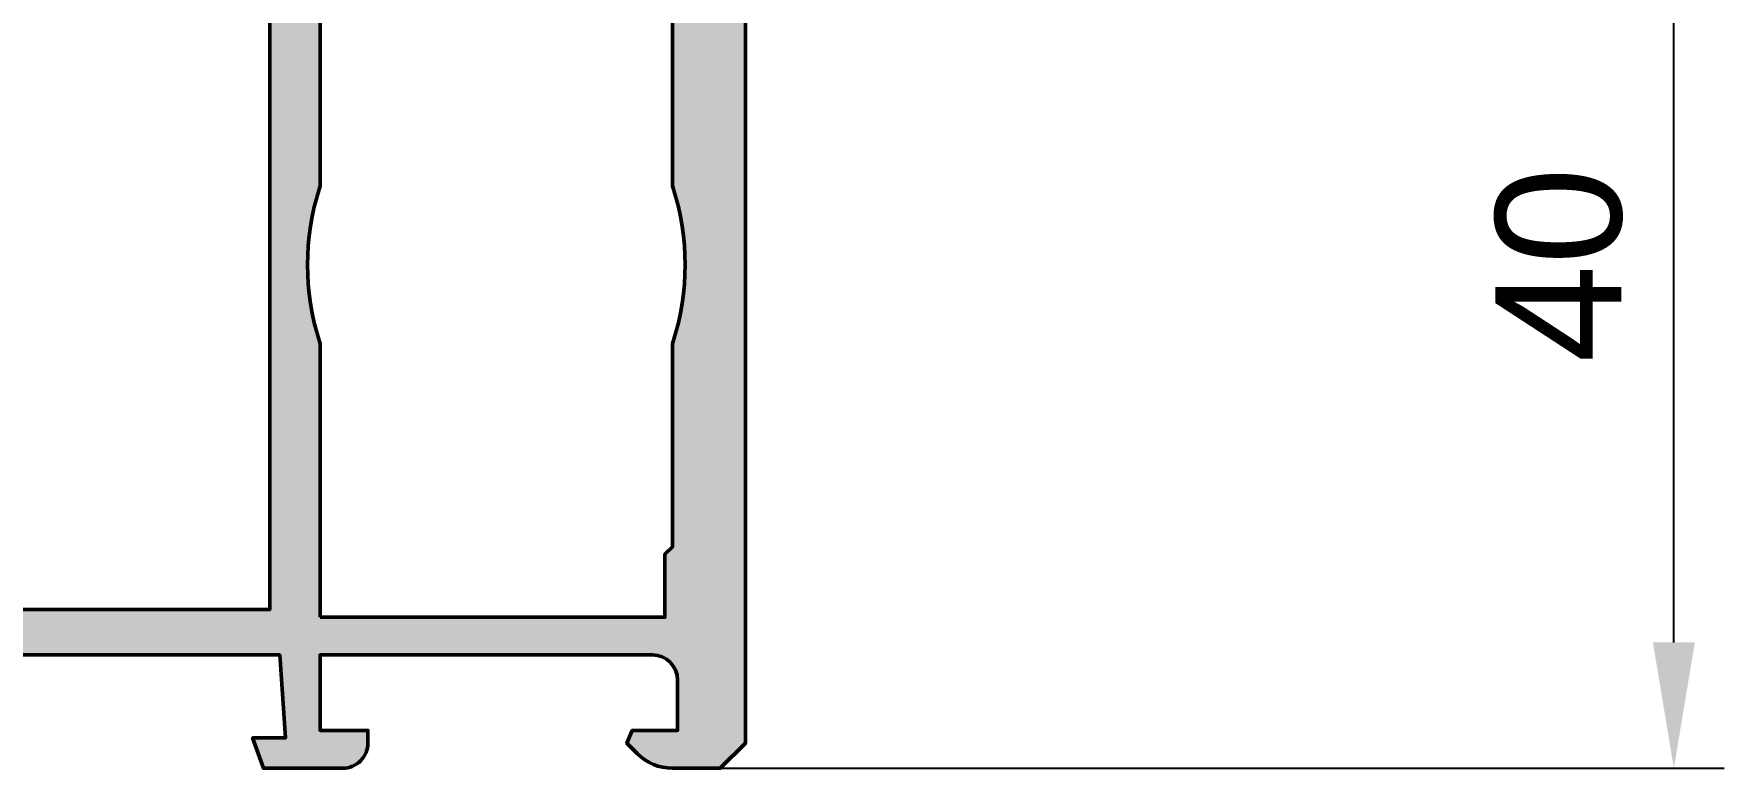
# Model space of a CAD drawing. Header units: millimetres. Extents: x 0 to 139, y 0 to 125.
# Drawn here: x 72.1 to 139.2, y 0 to 29.2 of the extents above; entities that cross this region are included whole.
import ezdxf

# ---------------------------------------------------------------- set-up
doc = ezdxf.new("R2010")
doc.units = ezdxf.units.MM
doc.header["$PDMODE"] = 3
doc.header["$PDSIZE"] = -2
for name, color, linetype, lineweight in [('AM_5', 3, 'Continuous', 25), ('AM_S', 7, 'Continuous', 50), ('Docu-AM_8', 1, 'Continuous', 25)]:
    doc.layers.add(name, color=color, linetype=linetype, lineweight=lineweight)
doc.styles.add('SBS_Standard', font='arial.ttf')
doc.dimstyles.new('SBS1-1$0', dxfattribs={"dimtxt": 2.5, "dimasz": 2.5, "dimexe": 1, "dimexo": 0, "dimgap": 1, "dimtad": 1, "dimtoh": 1, "dimdsep": 46, "dimtxsty": 'SBS_Standard', "dimcen": 0, "dimclrd": 256, "dimclre": 256, "dimclrt": 30, "dimadec": 1, "dimazin": 2, "dimtp": 0.1, "dimtm": 0.1, "dimtfac": 0.71, "dimtmove": 0, "dimatfit": 3, "dimfxl": 1, "dimlwd": -1, "dimlwe": -1, "dimarcsym": 1})

# ---------------------------------------------------------------- blocks, each defined once
blk = doc.blocks.new('*D40')
at = {"layer": 'AM_5', "transparency": 16777216}
for p, q in [((99.1648695574932, 40.00000302999264), (139.2441440765615, 40.00000302999265)), ((137.2441440765615, 5.000000000000121), (137.2441440765615, 35.00000302999265)), ((99.3627885344668, 1.136868377216161e-13), (139.2441440765615, 1.20100248836321e-13))]:
    blk.add_line(p, q, dxfattribs=at)
for points in [[(136.4108107432281, 35.00000302999265), (138.0774774098948, 35.00000302999265), (137.2441440765615, 40.00000302999265)], [(136.4108107432281, 5.000000000000121), (138.0774774098948, 5.000000000000122), (137.2441440765615, 1.197786243063857e-13)]]:
    blk.add_solid(points, dxfattribs=at)
at = {"layer": 'Defpoints', "color": 0, "transparency": 16777216}
for p in [(99.1648695574932, 40.00000302999264), (137.2441440765615, 40.00000302999265), (99.3627885344668, 1.136868377216161e-13)]:
    blk.add_point(p, dxfattribs=at)
at = {"layer": 'AM_5', "color": 30, "transparency": 16777216, "insert": (132.691279137953, 20.00000151499635), "char_height": 5, "attachment_point": 5, "rotation": 90, "style": 'SBS_Standard'}
blk.add_mtext('40', dxfattribs=at)
blk = doc.blocks.new('B-3010125_docu_wos')
at = {"layer": 'Docu-AM_8'}
h = blk.add_hatch(color=256, dxfattribs=at)
edge = h.paths.add_edge_path()
edge.add_line((48.50000000000005, 35.50000000000684), (18.49999999999974, 35.4999999999998))
edge.add_line((18.49999999999974, 35.4999999999998), (18.27926256615374, 38.79999999999995))
edge.add_line((18.27926256615374, 38.79999999999995), (19.58562960134768, 38.80000000000059))
edge.add_line((19.58562960134768, 38.80000000000059), (19.14886532022875, 39.99999999999982))
edge.add_line((19.14886532022875, 39.99999999999982), (16.00000000000034, 40.00000000000001))
edge.add_arc((16.00000000000021, 39.00000000000002), 0.9999999999999858, 89.99999999999267, 180.0000000000008)
edge.add_line((15.00000000000023, 39.00000000000001), (15.00000000000023, 38.50000000000006))
edge.add_line((15.00000000000023, 38.50000000000006), (16.89999999999986, 38.4999999999995))
edge.add_line((16.89999999999986, 38.4999999999995), (16.89999999999986, 35.50000000000001))
edge.add_line((16.89999999999986, 35.50000000000001), (3.700000000000045, 35.50000000000001))
edge.add_arc((3.700000000000047, 36.50000000000001), 1, 180.0000000000293, 269.9999999999999, ccw=False)
edge.add_line((2.700000000000049, 36.4999999999995), (2.699999999999051, 38.50000000000001))
edge.add_line((2.699999999999051, 38.50000000000001), (4.500000000000227, 38.49999999999995))
edge.add_line((4.500000000000227, 38.49999999999995), (4.712132034355987, 39.0121320343556))
edge.add_line((4.712132034355987, 39.0121320343556), (4.310050506338087, 39.41421356237326))
edge.add_arc((2.895836943964784, 37.99999999999913), 2.000000000000873, 45.00000000001661, 89.99999999999928)
edge.add_line((2.89583694396481, 40.00000000000001), (0.9999999999998814, 40.00000000000005))
edge.add_line((0.9999999999998814, 40.00000000000005), (-1.02917674382752e-13, 38.99999999999994))
edge.add_line((-1.029727083305699e-13, 38.99999999999994), (-1.034166936748158e-13, 1.000000000000078))
edge.add_line((-1.034166936748158e-13, 1.000000000000077), (0.9999999999998761, -3.197442310920451e-14))
edge.add_line((0.9999999999998761, -3.206935510704987e-14), (2.89583694396481, 5.329070518200751e-15))
edge.add_arc((2.895836943964784, 2.000000000000877), 2.000000000000871, 270.0000000000007, 314.9999999999835)
edge.add_line((4.310050506338087, 0.5857864376267568), (4.712132034355987, 0.987867965644412))
edge.add_line((4.712132034355987, 0.987867965644412), (4.500000000000227, 1.500000000000062))
edge.add_line((4.500000000000227, 1.500000000000062), (2.699999999999051, 1.500000000000005))
edge.add_line((2.699999999999051, 1.500000000000005), (2.700000000000049, 3.500000000000517))
edge.add_arc((3.700000000000047, 3.500000000000007), 0.9999999999999982, 90.00000000000011, 179.9999999999708, ccw=False)
edge.add_line((3.700000000000045, 4.500000000000005), (16.89999999999986, 4.500000000000005))
edge.add_line((16.89999999999986, 4.500000000000005), (16.89999999999987, 1.500000000000515))
edge.add_line((16.89999999999987, 1.500000000000515), (15.00000000000023, 1.499999999999948))
edge.add_line((15.00000000000023, 1.499999999999948), (15.00000000000023, 1.000000000000005))
edge.add_arc((16.00000000000021, 0.9999999999999895), 0.9999999999999858, 179.9999999999991, 270.0000000000073)
edge.add_line((16.00000000000034, 1.998401444325282e-15), (19.14886532022875, 1.972354502587035e-13))
edge.add_line((19.14886532022875, 1.972354502587035e-13), (19.58562960134768, 1.199999999999422))
edge.add_line((19.58562960134768, 1.199999999999422), (18.27926256615374, 1.20000000000007))
edge.add_line((18.27926256615374, 1.20000000000007), (18.49999999999974, 4.50000000000021))
edge.add_line((18.49999999999974, 4.50000000000021), (48.50000000000006, 4.499999999993172))
edge.add_line((48.50000000000006, 4.499999999993172), (48.72073743384539, 1.200000000000491))
edge.add_line((48.72073743384539, 1.200000000000492), (47.41437039865121, 1.199999999999891))
edge.add_line((47.41437039865121, 1.199999999999891), (47.85113467977079, 1.998401444325282e-13))
edge.add_line((47.85113467977079, 1.998945885417782e-13), (50.99999999999966, 1.998401444325282e-15))
edge.add_arc((50.99999999999979, 0.9999999999999895), 0.9999999999999875, 269.9999999999927, 360.000000000001)
edge.add_line((51.99999999999977, 1.000000000000005), (51.99999999999977, 1.499999999999948))
edge.add_line((51.99999999999977, 1.499999999999948), (50.10000000000014, 1.500000000000515))
edge.add_line((50.10000000000014, 1.500000000000515), (50.10000000000014, 4.500000000000005))
edge.add_line((50.10000000000014, 4.500000000000005), (63.29999999999995, 4.500000000000005))
edge.add_arc((63.29999999999995, 3.500000000000005), 1, 2.927436071331613e-11, 90, ccw=False)
edge.add_line((64.29999999999995, 3.500000000000517), (64.30000000000095, 1.500000000000005))
edge.add_line((64.30000000000095, 1.500000000000005), (62.49999999999977, 1.500000000000062))
edge.add_line((62.49999999999977, 1.500000000000062), (62.28786796564401, 0.987867965644412))
edge.add_line((62.28786796564401, 0.987867965644412), (62.68994949366191, 0.5857864376267568))
edge.add_arc((64.10416305603522, 2.000000000000877), 2.000000000000874, 225.0000000000165, 269.9999999999992)
edge.add_line((64.10416305603519, 5.329070518200751e-15), (65.9999999999999, -1.63895559232605e-16))
edge.add_line((65.9999999999999, -1.638955592326051e-16), (66.99999999999977, 1.000000000000009))
edge.add_line((66.99999999999977, 1.000000000000009), (66.99999999999977, 39.00000000000001))
edge.add_line((66.99999999999977, 39.00000000000001), (65.99999999999991, 40.00000000000001))
edge.add_line((65.99999999999991, 40.00000000000001), (64.10416305603519, 40.00000000000001))
edge.add_arc((64.10416305603522, 37.99999999999913), 2.000000000000874, 90.00000000000081, 134.9999999999835)
edge.add_line((62.68994949366191, 39.41421356237326), (62.28786796564401, 39.0121320343556))
edge.add_line((62.28786796564401, 39.0121320343556), (62.49999999999977, 38.49999999999995))
edge.add_line((62.49999999999977, 38.49999999999995), (64.30000000000095, 38.50000000000001))
edge.add_line((64.30000000000095, 38.50000000000001), (64.29999999999995, 36.4999999999995))
edge.add_arc((63.29999999999995, 36.50000000000001), 1, 270, 359.99999999997067, ccw=False)
edge.add_line((63.29999999999995, 35.50000000000001), (50.10000000000014, 35.50000000000001))
edge.add_line((50.10000000000014, 35.50000000000001), (50.10000000000014, 38.4999999999995))
edge.add_line((50.10000000000014, 38.4999999999995), (51.99999999999977, 38.50000000000006))
edge.add_line((51.99999999999977, 38.50000000000006), (51.99999999999977, 39.00000000000001))
edge.add_arc((50.99999999999979, 39.00000000000002), 0.9999999999999858, 359.9999999999992, 450.0000000000073)
edge.add_line((50.99999999999966, 40.00000000000001), (47.85113467977079, 39.99999999999981))
edge.add_line((47.85113467977079, 39.99999999999981), (47.41437039865122, 38.80000000000013))
edge.add_line((47.41437039865122, 38.80000000000013), (48.72073743384539, 38.79999999999953))
edge.add_line((48.72073743384539, 38.79999999999953), (48.50000000000005, 35.50000000000684))
edge = h.paths.add_edge_path(flags=0)
edge.add_line((50.09999979201653, 6.000000000000031), (50.0999997931026, 16.87652476222788))
edge.add_line((50.0999997931026, 16.87652476222788), (50.07619026929307, 16.95089322027007))
edge.add_arc((59.59999979310258, 20), 9.999999999999988, 162.2472098380532, 197.7527901619467, ccw=False)
edge.add_line((50.07619026929308, 23.04910677972995), (50.0999997931026, 23.12347523777213))
edge.add_line((50.0999997931026, 23.12347523777213), (50.09999979201653, 33.99999999999999))
edge.add_line((50.09999979201653, 33.99999999999999), (63.80000000000007, 34.00000000000009))
edge.add_line((63.80000000000007, 34.00000000000009), (63.8, 31.49999999999989))
edge.add_line((63.8, 31.49999999999989), (64.09999999999962, 31.2000000000001))
edge.add_line((64.09999999999962, 31.2000000000001), (64.09999999999968, 23.12347523777214))
edge.add_line((64.09999999999968, 23.12347523777214), (64.1238095238092, 23.04910677972994))
edge.add_arc((54.59999999999968, 20), 9.999999999999996, -17.752790161946677, 17.752790161946677, ccw=False)
edge.add_line((64.1238095238092, 16.95089322027007), (64.09999999999968, 16.87652476222788))
edge.add_line((64.09999999999968, 16.87652476222788), (64.09999999999962, 8.799999999999905))
edge.add_line((64.09999999999962, 8.799999999999905), (63.8, 8.500000000000133))
edge.add_line((63.8, 8.500000000000133), (63.80000000000007, 5.999999999999932))
edge.add_line((63.80000000000007, 5.999999999999932), (50.09999979201653, 6.000000000000031))
edge = h.paths.add_edge_path(flags=0)
edge.add_line((16.90000020798141, 34.00000000000293), (16.90000020689833, 23.12347523777213))
edge.add_line((16.90000020689833, 23.12347523777213), (16.92380973070785, 23.04910677972994))
edge.add_arc((7.400000206898357, 20), 9.999999999999972, -17.75279016194679, 17.752790161946677, ccw=False)
edge.add_line((16.92380973070784, 16.95089322027005), (16.90000020689832, 16.87652476222787))
edge.add_line((16.90000020689832, 16.87652476222787), (16.90000020798141, 5.999999999997083))
edge.add_line((16.90000020798141, 5.999999999997083), (3.199999999999477, 5.999999999999932))
edge.add_line((3.199999999999477, 5.999999999999932), (3.199999999999546, 8.500000000000139))
edge.add_line((3.199999999999546, 8.500000000000139), (2.899999999999909, 8.799999999999912))
edge.add_line((2.899999999999909, 8.799999999999912), (2.900000000001242, 16.87652476222787))
edge.add_line((2.900000000001242, 16.87652476222787), (2.87619047619172, 16.95089322027007))
edge.add_arc((12.40000000000122, 20), 9.999999999999982, 162.2472098380532, 197.7527901619467, ccw=False)
edge.add_line((2.876190476191724, 23.04910677972995), (2.900000000001243, 23.12347523777213))
edge.add_line((2.900000000001243, 23.12347523777213), (2.900000000000596, 31.19999999999982))
edge.add_line((2.900000000000596, 31.19999999999982), (3.199999999999546, 31.49999999999989))
edge.add_line((3.199999999999546, 31.49999999999989), (3.199999999999477, 34.00000000000009))
edge.add_line((3.199999999999477, 34.00000000000009), (16.90000020798141, 34.00000000000293))
h.paths.add_polyline_path([(48.10000002715257, 33.70000000000687), (18.89999997284858, 33.69999999999985), (18.89999997284858, 6.300000000000171), (48.10000002715257, 6.299999999993149)], flags=0)
at = {"layer": 'AM_S'}
for points in [[(48.50000000000005, 35.50000000000684), (18.49999999999974, 35.4999999999998), (18.27926256615374, 38.79999999999995), (19.58562960134768, 38.80000000000059), (19.14886532022875, 39.99999999999982), (16.00000000000034, 40.00000000000001, 0.4142135623731367), (15.00000000000023, 39.00000000000001), (15.00000000000023, 38.50000000000006), (16.89999999999986, 38.4999999999995), (16.89999999999986, 35.50000000000001), (3.700000000000045, 35.50000000000001, -0.4142135623729452), (2.700000000000049, 36.4999999999995), (2.699999999999051, 38.50000000000001), (4.500000000000227, 38.49999999999995), (4.712132034355987, 39.0121320343556), (4.310050506338087, 39.41421356237326, 0.1989123673795796), (2.89583694396481, 40.00000000000001), (0.9999999999998814, 40.00000000000005), (-1.029727083305699e-13, 38.99999999999994), (-1.034166936748158e-13, 1.000000000000077), (0.9999999999998761, -3.206935510704987e-14), (2.89583694396481, 5.329070518200751e-15, 0.1989123673795796), (4.310050506338087, 0.5857864376267568), (4.712132034355987, 0.987867965644412), (4.500000000000227, 1.500000000000062), (2.699999999999051, 1.500000000000005), (2.700000000000049, 3.500000000000517, -0.4142135623729452), (3.700000000000045, 4.500000000000005), (16.89999999999986, 4.500000000000005), (16.89999999999987, 1.500000000000515), (15.00000000000023, 1.499999999999948), (15.00000000000023, 1.000000000000005, 0.4142135623731367), (16.00000000000034, 1.998401444325282e-15), (19.14886532022875, 1.972354502587035e-13), (19.58562960134768, 1.199999999999422), (18.27926256615374, 1.20000000000007), (18.49999999999974, 4.50000000000021), (48.50000000000006, 4.499999999993172), (48.72073743384539, 1.200000000000492), (47.41437039865121, 1.199999999999891), (47.85113467977079, 1.998945885417782e-13), (50.99999999999966, 1.998401444325282e-15, 0.4142135623731367), (51.99999999999977, 1.000000000000005), (51.99999999999977, 1.499999999999948), (50.10000000000014, 1.500000000000515), (50.10000000000014, 4.500000000000005), (63.29999999999995, 4.500000000000005, -0.4142135623729452), (64.29999999999995, 3.500000000000517), (64.30000000000095, 1.500000000000005), (62.49999999999977, 1.500000000000062), (62.28786796564401, 0.987867965644412), (62.68994949366191, 0.5857864376267568, 0.1989123673795796), (64.10416305603519, 5.329070518200751e-15), (65.9999999999999, -1.638955592326051e-16), (66.99999999999977, 1.000000000000009), (66.99999999999977, 39.00000000000001), (65.99999999999991, 40.00000000000001), (64.10416305603519, 40.00000000000001, 0.1989123673795796), (62.68994949366191, 39.41421356237326), (62.28786796564401, 39.0121320343556), (62.49999999999977, 38.49999999999995), (64.30000000000095, 38.50000000000001), (64.29999999999995, 36.4999999999995, -0.4142135623729452), (63.29999999999995, 35.50000000000001), (50.10000000000014, 35.50000000000001), (50.10000000000014, 38.4999999999995), (51.99999999999977, 38.50000000000006), (51.99999999999977, 39.00000000000001, 0.4142135623731367), (50.99999999999966, 40.00000000000001), (47.85113467977079, 39.99999999999981), (47.41437039865122, 38.80000000000013), (48.72073743384539, 38.79999999999953), (48.50000000000005, 35.50000000000684, -0.3947836172760914)], [(16.90000020798141, 34.00000000000293), (16.90000020689833, 23.12347523777213), (16.92380973070785, 23.04910677972994, -0.1561737618886073), (16.92380973070784, 16.95089322027005), (16.90000020689832, 16.87652476222787), (16.90000020798141, 5.999999999997083), (3.199999999999477, 5.999999999999932), (3.199999999999546, 8.500000000000139), (2.899999999999909, 8.799999999999912), (2.900000000001242, 16.87652476222787), (2.87619047619172, 16.95089322027007, -0.156173761888607), (2.876190476191724, 23.04910677972995), (2.900000000001243, 23.12347523777213), (2.900000000000596, 31.19999999999982), (3.199999999999546, 31.49999999999989), (3.199999999999477, 34.00000000000009), (16.90000020798141, 34.00000000000293, -0.4142135639635789)], [(48.10000002715257, 33.70000000000687), (18.89999997284858, 33.69999999999985), (18.89999997284858, 6.300000000000171), (48.10000002715257, 6.299999999993149), (48.10000002715257, 33.70000000000687, 0.4142135623731638)], [(50.09999979201653, 6.000000000000031), (50.0999997931026, 16.87652476222788), (50.07619026929307, 16.95089322027007, -0.156173761888607), (50.07619026929308, 23.04910677972995), (50.0999997931026, 23.12347523777213), (50.09999979201653, 33.99999999999999), (63.80000000000007, 34.00000000000009), (63.8, 31.49999999999989), (64.09999999999962, 31.2000000000001), (64.09999999999968, 23.12347523777214), (64.1238095238092, 23.04910677972994, -0.1561737618886064), (64.1238095238092, 16.95089322027007), (64.09999999999968, 16.87652476222788), (64.09999999999962, 8.799999999999905), (63.8, 8.500000000000133), (63.80000000000007, 5.999999999999932), (50.09999979201653, 6.000000000000031, -0.4142135639636206)]]:
    blk.add_lwpolyline(points, format="xyb", close=True, dxfattribs=at)

msp = doc.modelspace()

# ---------------------------------------------------------------- block references
msp.add_blockref('B-3010125_docu_wos', (33.36278853456315, 1.13686837721616e-13))

# ---------------------------------------------------------------- dimensions: what is measured, and where the dimension line sits
at = {"layer": 'AM_5'}
dim = msp.add_linear_dim(base=(137.2441440765615, 40.00000302999265), p1=(99.36278853446674, 1.13686837721616e-13), p2=(99.16486955749315, 40.00000302999263), angle=90, dimstyle='SBS1-1$0', override={"dimscale": 2}, dxfattribs=at)
dim.commit()
dim.dimension.update_dxf_attribs({"geometry": '*D40', "text_midpoint": (132.691279137953, 20.00000151499635)})

doc.saveas('drawing.dxf')
